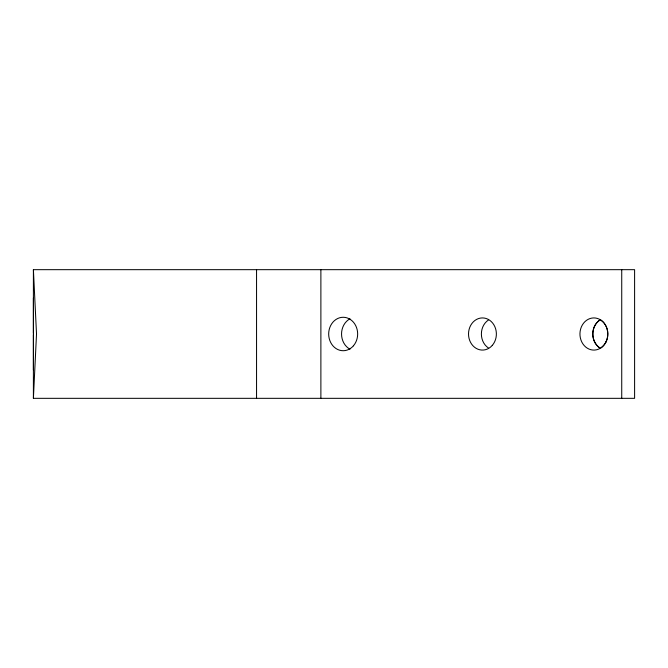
<?xml version="1.0" encoding="UTF-8"?>
<svg xmlns="http://www.w3.org/2000/svg" width="668" height="668" viewBox="0 0 668 668"><rect width="100%" height="100%" fill="white"/><g stroke="black" fill="none" stroke-linecap="round" stroke-linejoin="round"><path stroke-width="1" d="M33.4 333.123L33.4 269.672L634.6 269.672L634.6 398.328L33.4 398.328L33.4 297.986M33.4 398.328L36.515 334L33.4 269.672M621.733 269.672L621.733 398.328M320.882 269.672L320.882 398.328M256.554 269.672L256.554 398.328M33.4 334.877L33.4 369.905M349.957 349.18A16.725 14.487 90 0 1 341.548 334A16.725 14.487 90 0 1 349.957 318.82M488.35 347.928A16.082 13.928 -90 0 1 481.386 334A16.082 13.928 -90 0 1 488.35 320.072M600.841 320.072A16.082 13.928 90 0 1 607.805 334A16.082 13.928 90 0 1 600.841 347.928M353.414 345.824A16.725 14.487 -90 0 0 346.917 317.843A16.725 14.487 -90 0 0 329.174 338.325A16.725 14.487 -90 0 0 353.414 345.824M605.943 342.041A16.082 13.928 -90 0 0 593.877 317.918A16.082 13.928 -90 0 0 581.811 342.041A16.082 13.928 -90 0 0 605.943 342.041M492.299 345.373A16.082 13.928 -90 0 0 486.053 318.469A16.082 13.928 -90 0 0 468.994 338.167A16.082 13.928 -90 0 0 492.299 345.373M599.78 320.072A16.082 13.928 -90 0 0 599.78 347.928A16.082 13.928 90 0 1 592.817 334A16.082 13.928 90 0 1 599.78 320.072"/></g></svg>
